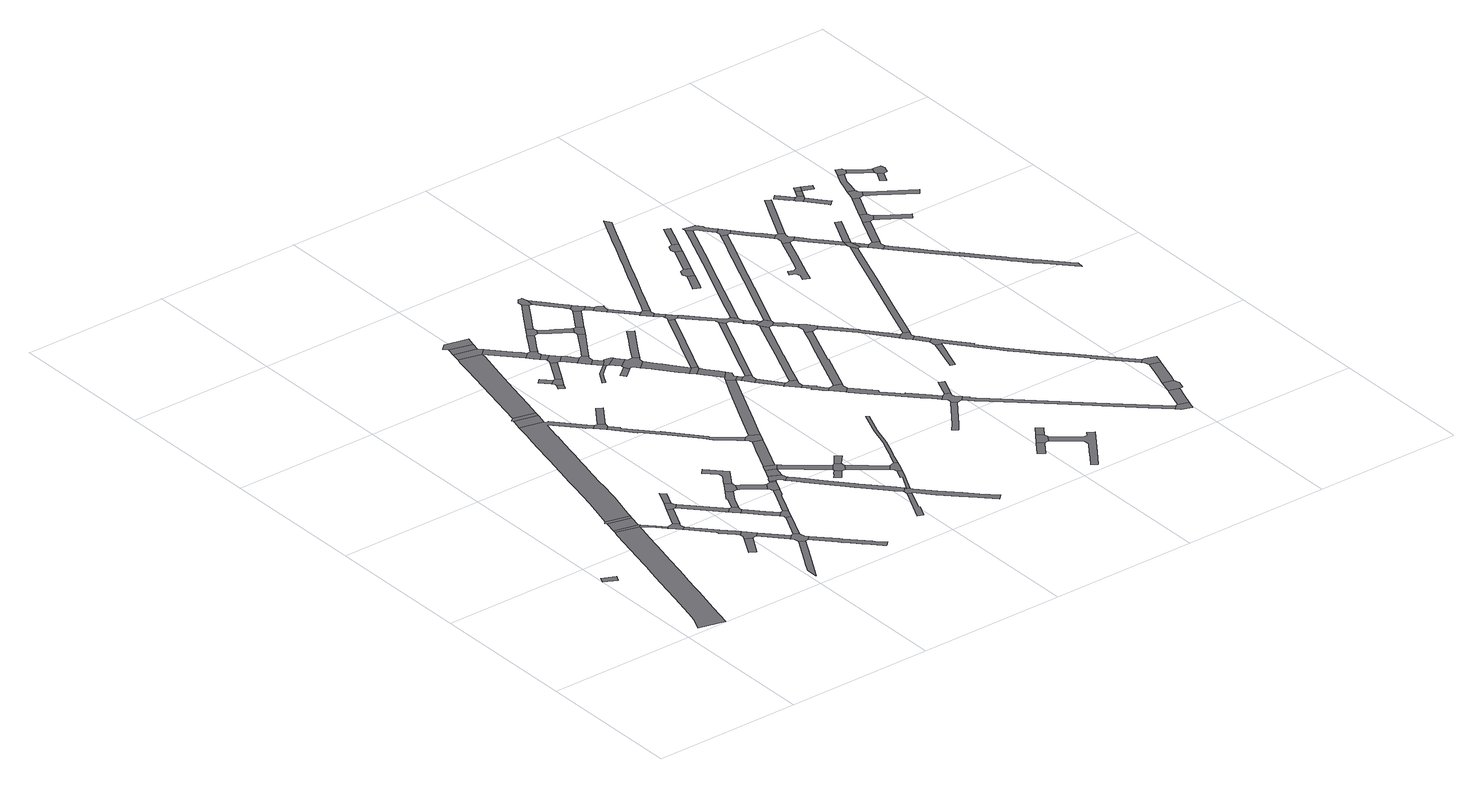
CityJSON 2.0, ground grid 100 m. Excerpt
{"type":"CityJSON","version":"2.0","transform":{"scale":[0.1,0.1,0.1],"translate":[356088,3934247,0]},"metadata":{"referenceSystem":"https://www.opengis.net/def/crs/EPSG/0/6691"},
"CityObjects":{
"road1":{"type":"Road","attributes":{"RoadStructureAttribute.sectionType":"1"},"geometry":[{"type":"MultiSurface","lod":"1","boundaries":[[[0,1,2,3]]]}]},
"road2":{"type":"Road","attributes":{"RoadStructureAttribute.sectionType":"1"},"geometry":[{"type":"MultiSurface","lod":"1","boundaries":[[[4,5,6,7,8,9,10,11,12,13,14,15,16,17,18,19,20,21,22,23,24,25,26,27,28,29,30,31,32,33,34,28]]]}]},
"road3":{"type":"Road","geometry":[{"type":"MultiSurface","lod":"1","boundaries":[[[35,4,28,34,36]]]}]},
"road4":{"type":"Road","attributes":{"RoadStructureAttribute.sectionType":"1"},"geometry":[{"type":"MultiSurface","lod":"1","boundaries":[[[37,38,35,36]]]}]},
"road5":{"type":"Road","geometry":[{"type":"MultiSurface","lod":"1","boundaries":[[[39,40,41,38,37]]]}]},
"road6":{"type":"Road","geometry":[{"type":"MultiSurface","lod":"1","boundaries":[[[42,43,44,45,32,31,46,47]]]}]},
"road7":{"type":"Road","attributes":{"RoadStructureAttribute.sectionType":"1"},"geometry":[{"type":"MultiSurface","lod":"1","boundaries":[[[48,49,50,51]]]}]},
"road8":{"type":"Road","attributes":{"RoadStructureAttribute.sectionType":"1"},"geometry":[{"type":"MultiSurface","lod":"1","boundaries":[[[52,53,54,55,56,57,58,59,60,61,62,42,47]]]}]},
"road9":{"type":"Road","attributes":{"RoadStructureAttribute.sectionType":"1"},"geometry":[{"type":"MultiSurface","lod":"1","boundaries":[[[45,44,63,64]]]}]},
"road10":{"type":"Road","attributes":{"RoadStructureAttribute.sectionType":"1"},"geometry":[{"type":"MultiSurface","lod":"1","boundaries":[[[65,66,67,68,69,70,71,72,73]]]}]},
"road11":{"type":"Road","geometry":[{"type":"MultiSurface","lod":"1","boundaries":[[[50,74,75,58,57,76,51]]]}]},
"road12":{"type":"Road","geometry":[{"type":"MultiSurface","lod":"1","boundaries":[[[63,77,78,79,80,81,64]]]}]},
"road13":{"type":"Road","geometry":[{"type":"MultiSurface","lod":"1","boundaries":[[[80,82,83,81]]]}]},
"road14":{"type":"Road","attributes":{"RoadStructureAttribute.sectionType":"1"},"geometry":[{"type":"MultiSurface","lod":"1","boundaries":[[[74,84,85,75]]]}]},
"road15":{"type":"Road","attributes":{"RoadStructureAttribute.sectionType":"1"},"geometry":[{"type":"MultiSurface","lod":"1","boundaries":[[[86,87,78,77,88,89]]]}]},
"road16":{"type":"Road","attributes":{"RoadStructureAttribute.sectionType":"1"},"geometry":[{"type":"MultiSurface","lod":"1","boundaries":[[[90,91,92,93,94,95,96,97,98,99,40,39,100,101,102,103,104,105,106,107,108,109,110,111,112,113,114,115,116,117,118,119,120,121,122,123,124,125,126,127,128]]]}]},
"road17":{"type":"Road","geometry":[{"type":"MultiSurface","lod":"1","boundaries":[[[129,85,84,130,131,68,67,132,133,134,135,136]]]}]},
"road18":{"type":"Road","geometry":[{"type":"MultiSurface","lod":"1","boundaries":[[[137,138,139,140,141,142,143,86,89]]]}]},
"road19":{"type":"Road","attributes":{"RoadStructureAttribute.sectionType":"1"},"geometry":[{"type":"MultiSurface","lod":"1","boundaries":[[[144,145,146,147,129,136]]]}]},
"road20":{"type":"Road","attributes":{"RoadStructureAttribute.sectionType":"1"},"geometry":[{"type":"MultiSurface","lod":"1","boundaries":[[[148,149,150,151,140,139,152,153,154]]]}]},
"road21":{"type":"Road","attributes":{"RoadStructureAttribute.sectionType":"1"},"geometry":[{"type":"MultiSurface","lod":"1","boundaries":[[[155,156,157,158,159,160,161,162,163,164,165,166,167,133,132]]]}]},
"road22":{"type":"Road","attributes":{"RoadStructureAttribute.sectionType":"1"},"geometry":[{"type":"MultiSurface","lod":"1","boundaries":[[[142,168,169,170,171,172,173,143]]]}]},
"road23":{"type":"Road","geometry":[{"type":"MultiSurface","lod":"1","boundaries":[[[174,146,145,175,176,148,154]]]}]},
"road24":{"type":"Road","geometry":[{"type":"MultiSurface","lod":"1","boundaries":[[[177,178,127,126,179,180]]]}]},
"road25":{"type":"Road","geometry":[{"type":"MultiSurface","lod":"1","boundaries":[[[181,177,180,182,183]]]}]},
"road26":{"type":"Road","geometry":[{"type":"MultiSurface","lod":"1","boundaries":[[[184,185,186,171,170,187,188]]]}]},
"road27":{"type":"Road","attributes":{"RoadStructureAttribute.sectionType":"1"},"geometry":[{"type":"MultiSurface","lod":"1","boundaries":[[[175,189,190,191,192,193,194,195,196,197,198,199,200,176]]]}]},
"road28":{"type":"Road","attributes":{"RoadStructureAttribute.sectionType":"1"},"geometry":[{"type":"MultiSurface","lod":"1","boundaries":[[[187,201,202,203,204,205,206,207,208,188]]]}]},
"road29":{"type":"Road","attributes":{"RoadStructureAttribute.sectionType":"1"},"geometry":[{"type":"MultiSurface","lod":"1","boundaries":[[[209,210,211,212,213,185,184]]]}]},
"road30":{"type":"Road","geometry":[{"type":"MultiSurface","lod":"1","boundaries":[[[214,215,120,119,216,217]]]}]},
"road31":{"type":"Road","geometry":[{"type":"MultiSurface","lod":"1","boundaries":[[[218,219,196,195,220,221,222,223,205,204]]]}]},
"road32":{"type":"Road","attributes":{"RoadStructureAttribute.sectionType":"1"},"geometry":[{"type":"MultiSurface","lod":"1","boundaries":[[[224,225,223,222]]]}]},
"road33":{"type":"Road","attributes":{"RoadStructureAttribute.sectionType":"1"},"geometry":[{"type":"MultiSurface","lod":"1","boundaries":[[[214,226,227,228,229,215]]]}]},
"road34":{"type":"Road","geometry":[{"type":"MultiSurface","lod":"1","boundaries":[[[224,230,231,232,233,234,235,236,237,238,239,240,225]]]}]},
"road35":{"type":"Road","attributes":{"RoadStructureAttribute.sectionType":"1"},"geometry":[{"type":"MultiSurface","lod":"1","boundaries":[[[182,241,242,243,244,245,246,247,248,249,250,251,252,246,253,254,255,256,257,183]]]}]},
"road36":{"type":"Road","attributes":{"RoadStructureAttribute.sectionType":"1"},"geometry":[{"type":"MultiSurface","lod":"1","boundaries":[[[237,236,258,259]]]}]},
"road37":{"type":"Road","geometry":[{"type":"MultiSurface","lod":"1","boundaries":[[[258,260,261,262,263,264,265,266,267,259]]]}]},
"road38":{"type":"Road","attributes":{"RoadStructureAttribute.sectionType":"1"},"geometry":[{"type":"MultiSurface","lod":"1","boundaries":[[[216,268,269,270,271,272,273,274,275,276,277,278,279,280,281,282,283,284,285,286,287,288,289,290,291,292,293,294,295,296,217]]]}]},
"road39":{"type":"Road","attributes":{"RoadStructureAttribute.sectionType":"1"},"geometry":[{"type":"MultiSurface","lod":"1","boundaries":[[[297,298,299,300,301]]]}]},
"road40":{"type":"Road","geometry":[{"type":"MultiSurface","lod":"1","boundaries":[[[302,303,304,305]]]}]},
"road41":{"type":"Road","geometry":[{"type":"MultiSurface","lod":"1","boundaries":[[[252,306,307,253,246]]]}]},
"road42":{"type":"Road","attributes":{"RoadStructureAttribute.sectionType":"1"},"geometry":[{"type":"MultiSurface","lod":"1","boundaries":[[[307,306,308,309]]]}]},
"road43":{"type":"Road","geometry":[{"type":"MultiSurface","lod":"1","boundaries":[[[304,310,311,297,301,312,305]]]}]},
"road44":{"type":"Road","attributes":{"RoadStructureAttribute.sectionType":"1"},"geometry":[{"type":"MultiSurface","lod":"1","boundaries":[[[313,314,315,316,317,318,319,320,321,322,234,233,323,324,325,326,327,328,329,330,331,332,333]]]}]},
"road45":{"type":"Road","geometry":[{"type":"MultiSurface","lod":"1","boundaries":[[[309,308,334,335,336,337]]]}]},
"road46":{"type":"Road","attributes":{"RoadStructureAttribute.sectionType":"1"},"geometry":[{"type":"MultiSurface","lod":"1","boundaries":[[[265,338,339,340,341,342,343,344,345,346,347,348,349,266]]]}]},
"road47":{"type":"Road","attributes":{"RoadStructureAttribute.sectionType":"1"},"geometry":[{"type":"MultiSurface","lod":"1","boundaries":[[[350,351,352,353,354,355,356,357,358,359,260,258]]]}]},
"road48":{"type":"Road","attributes":{"RoadStructureAttribute.sectionType":"1"},"geometry":[{"type":"MultiSurface","lod":"1","boundaries":[[[360,361,362,363,364,365,366,367,368]]]}]},
"road49":{"type":"Road","attributes":{"RoadStructureAttribute.sectionType":"1"},"geometry":[{"type":"MultiSurface","lod":"1","boundaries":[[[369,370,371,372,373,374,375,376,377]]]}]},
"road50":{"type":"Road","attributes":{"RoadStructureAttribute.sectionType":"1"},"geometry":[{"type":"MultiSurface","lod":"1","boundaries":[[[378,311,310,379,380,381]]]}]},
"road51":{"type":"Road","geometry":[{"type":"MultiSurface","lod":"1","boundaries":[[[382,383,344,343,384,385,281,280]]]}]},
"road52":{"type":"Road","geometry":[{"type":"MultiSurface","lod":"1","boundaries":[[[386,356,355,369,377,387,388,389]]]}]},
"road53":{"type":"Road","geometry":[{"type":"MultiSurface","lod":"1","boundaries":[[[249,248,390,391,392,393,394,395]]]}]},
"road54":{"type":"Road","attributes":{"RoadStructureAttribute.sectionType":"1"},"geometry":[{"type":"MultiSurface","lod":"1","boundaries":[[[392,391,396,397]]]}]},
"road55":{"type":"Road","attributes":{"RoadStructureAttribute.sectionType":"1"},"geometry":[{"type":"MultiSurface","lod":"1","boundaries":[[[398,399,386,389]]]}]},
"road56":{"type":"Road","geometry":[{"type":"MultiSurface","lod":"1","boundaries":[[[380,400,401,397,396,402,381]]]}]},
"road57":{"type":"Road","attributes":{"RoadStructureAttribute.sectionType":"1"},"geometry":[{"type":"MultiSurface","lod":"1","boundaries":[[[403,404,405,406,407,408,409]]]}]},
"road58":{"type":"Road","attributes":{"RoadStructureAttribute.sectionType":"1"},"geometry":[{"type":"MultiSurface","lod":"1","boundaries":[[[410,411,412,413,388,387,414,415,416,417,418]]]}]},
"road59":{"type":"Road","geometry":[{"type":"MultiSurface","lod":"1","boundaries":[[[419,420,421,422,423,424,425]]]}]},
"road60":{"type":"Road","attributes":{"RoadStructureAttribute.sectionType":"1"},"geometry":[{"type":"MultiSurface","lod":"1","boundaries":[[[400,426,427,428,429,430,401]]]}]},
"road61":{"type":"Road","attributes":{"RoadStructureAttribute.sectionType":"1"},"geometry":[{"type":"MultiSurface","lod":"1","boundaries":[[[332,366,365,431,432,433,434,435,436,437,438,439,440,441,442,422,421,333]]]}]},
"road62":{"type":"Road","attributes":{"RoadStructureAttribute.sectionType":"1"},"geometry":[{"type":"MultiSurface","lod":"1","boundaries":[[[443,395,394,444,445,446,447]]]}]},
"road63":{"type":"Road","geometry":[{"type":"MultiSurface","lod":"1","boundaries":[[[448,449,450,451,428,427,452,453]]]}]},
"road64":{"type":"Road","attributes":{"RoadStructureAttribute.sectionType":"1"},"geometry":[{"type":"MultiSurface","lod":"1","boundaries":[[[409,454,448,453]]]}]},
"road65":{"type":"Road","geometry":[{"type":"MultiSurface","lod":"1","boundaries":[[[455,456,457,458,459]]]}]},
"road66":{"type":"Road","geometry":[{"type":"MultiSurface","lod":"1","boundaries":[[[424,460,461,462,463,410,418,464,425]]]}]},
"road67":{"type":"Road","geometry":[{"type":"MultiSurface","lod":"1","boundaries":[[[408,465,466,467,468,469,470,471,472,454,409]]]}]},
"road68":{"type":"Road","geometry":[{"type":"MultiSurface","lod":"1","boundaries":[[[446,473,474,475,476,477,447]]]}]},
"road69":{"type":"Road","attributes":{"RoadStructureAttribute.sectionType":"1"},"geometry":[{"type":"MultiSurface","lod":"1","boundaries":[[[478,479,480,467,466]]]}]},
"road70":{"type":"Road","attributes":{"RoadStructureAttribute.sectionType":"1"},"geometry":[{"type":"MultiSurface","lod":"1","boundaries":[[[481,482,483,484,385,384,485,486,487,488,489,490,491,492,489]]]}]},
"road71":{"type":"Road","geometry":[{"type":"MultiSurface","lod":"1","boundaries":[[[459,458,493,494,495,496,497,498,499,500,479,478]]]}]},
"road72":{"type":"Road","attributes":{"RoadStructureAttribute.sectionType":"1"},"geometry":[{"type":"MultiSurface","lod":"1","boundaries":[[[501,502,503,451,450,504,505,506,507,508,509,510,511]]]}]},
"road73":{"type":"Road","attributes":{"RoadStructureAttribute.sectionType":"1"},"geometry":[{"type":"MultiSurface","lod":"1","boundaries":[[[512,513,514,515,516,517,518,474,473,519,520,521]]]}]},
"road74":{"type":"Road","attributes":{"RoadStructureAttribute.sectionType":"1"},"geometry":[{"type":"MultiSurface","lod":"1","boundaries":[[[522,523,524,525,526,527,528,529,530,531,532,496,495]]]}]},
"road75":{"type":"Road","attributes":{"RoadStructureAttribute.sectionType":"1"},"geometry":[{"type":"MultiSurface","lod":"1","boundaries":[[[475,533,534,535,536,537,538,539,476]]]}]},
"road76":{"type":"Road","attributes":{"RoadStructureAttribute.sectionType":"1"},"geometry":[{"type":"MultiSurface","lod":"1","boundaries":[[[540,541,542,543,544,545,546,547,548,549,550,551,552,553,463,462]]]}]},
"road77":{"type":"Road","geometry":[{"type":"MultiSurface","lod":"1","boundaries":[[[512,521,554,555,556,557,558,511,510,559,560,561]]]}]},
"road78":{"type":"Road","geometry":[{"type":"MultiSurface","lod":"1","boundaries":[[[526,562,563,564,565,527]]]}]},
"road79":{"type":"Road","attributes":{"RoadStructureAttribute.sectionType":"1"},"geometry":[{"type":"MultiSurface","lod":"1","boundaries":[[[566,567,568,569,570,571,572,573,564,563]]]}]},
"road80":{"type":"Road","attributes":{"RoadStructureAttribute.sectionType":"1"},"geometry":[{"type":"MultiSurface","lod":"1","boundaries":[[[498,574,575,576,577,578,579,580,581,499]]]}]},
"road81":{"type":"Road","geometry":[{"type":"MultiSurface","lod":"1","boundaries":[[[492,582,583,584,585,570,569,586,481,489]]]}]},
"road82":{"type":"Road","geometry":[{"type":"MultiSurface","lod":"1","boundaries":[[[587,588,589,590,591,592,537,536,593,594,595]]]}]},
"road83":{"type":"Road","attributes":{"RoadStructureAttribute.sectionType":"1"},"geometry":[{"type":"MultiSurface","lod":"1","boundaries":[[[560,596,597,598,599,600,601,561]]]}]},
"road84":{"type":"Road","geometry":[{"type":"MultiSurface","lod":"1","boundaries":[[[602,603,604,605,491,490,606,607]]]}]},
"road85":{"type":"Road","attributes":{"RoadStructureAttribute.sectionType":"1"},"geometry":[{"type":"MultiSurface","lod":"1","boundaries":[[[606,608,609,610,607]]]}]},
"road86":{"type":"Road","attributes":{"RoadStructureAttribute.sectionType":"1"},"geometry":[{"type":"MultiSurface","lod":"1","boundaries":[[[611,612,613,614,615,595,594,616,617,618,619,620,621]]]}]},
"road87":{"type":"Road","geometry":[{"type":"MultiSurface","lod":"1","boundaries":[[[622,623,624,625,626,610,609,627,628,629,630,631]]]}]},
"road88":{"type":"Road","geometry":[{"type":"MultiSurface","lod":"1","boundaries":[[[632,599,598,633,634,635,611,621]]]}]},
"road89":{"type":"Road","attributes":{"RoadStructureAttribute.sectionType":"1"},"geometry":[{"type":"MultiSurface","lod":"1","boundaries":[[[565,636,637,638,639,640,641,527]]]}]},
"road90":{"type":"Road","attributes":{"RoadStructureAttribute.sectionType":"1"},"geometry":[{"type":"MultiSurface","lod":"1","boundaries":[[[642,634,633,643,644]]]}]},
"road91":{"type":"Road","attributes":{"RoadStructureAttribute.sectionType":"1"},"geometry":[{"type":"MultiSurface","lod":"1","boundaries":[[[630,645,646,647,648,649,650,651,652,653,654,655,631]]]}]},
"road92":{"type":"Road","geometry":[{"type":"MultiSurface","lod":"1","boundaries":[[[656,657,658,659,660,642,644,661,662,663]]]}]},
"road93":{"type":"Road","geometry":[{"type":"MultiSurface","lod":"1","boundaries":[[[664,665,666,667,668,669,651,650]]]}]},
"road94":{"type":"Road","attributes":{"RoadStructureAttribute.sectionType":"1"},"geometry":[{"type":"MultiSurface","lod":"1","boundaries":[[[670,671,672,673,656,663]]]}]},
"road95":{"type":"Road","attributes":{"RoadStructureAttribute.sectionType":"1"},"geometry":[{"type":"MultiSurface","lod":"1","boundaries":[[[604,674,675,676,677,678,679,680,681,605]]]}]},
"road96":{"type":"Road","geometry":[{"type":"MultiSurface","lod":"1","boundaries":[[[682,683,672,671,684,685,686,687,688]]]}]},
"road97":{"type":"Road","attributes":{"RoadStructureAttribute.sectionType":"1"},"geometry":[{"type":"MultiSurface","lod":"1","boundaries":[[[685,689,690,691,692,686]]]}]},
"road98":{"type":"Road","attributes":{"RoadStructureAttribute.sectionType":"1"},"geometry":[{"type":"MultiSurface","lod":"1","boundaries":[[[693,694,695,696,697,698]]]}]},
"road99":{"type":"Road","geometry":[{"type":"MultiSurface","lod":"1","boundaries":[[[699,700,691,690,701,639,638]]]}]},
"road100":{"type":"Road","attributes":{"RoadStructureAttribute.sectionType":"1"},"geometry":[{"type":"MultiSurface","lod":"1","boundaries":[[[702,703,704,705,706,624,623,707,708,709,710,711,712,713]]]}]},
"road101":{"type":"Road","attributes":{"RoadStructureAttribute.sectionType":"1"},"geometry":[{"type":"MultiSurface","lod":"1","boundaries":[[[714,715,716,717,718,719]]]}]},
"road102":{"type":"Road","attributes":{"RoadStructureAttribute.sectionType":"1"},"geometry":[{"type":"MultiSurface","lod":"1","boundaries":[[[720,721,722,723,724,725,726,727,728,729,730,731,732,733,734,665,664]]]}]},
"road103":{"type":"Road","geometry":[{"type":"MultiSurface","lod":"1","boundaries":[[[697,735,736,737,738,698]]]}]},
"road104":{"type":"Road","geometry":[{"type":"MultiSurface","lod":"1","boundaries":[[[699,739,740,741,742,678,677,743,744,745,746,747,748,749,750,751,700]]]}]},
"road105":{"type":"Road","attributes":{"RoadStructureAttribute.sectionType":"1"},"geometry":[{"type":"MultiSurface","lod":"1","boundaries":[[[752,753,754,755,668,667,756,757,758,759,760,761,762]]]}]},
"road106":{"type":"Road","attributes":{"RoadStructureAttribute.sectionType":"1"},"geometry":[{"type":"MultiSurface","lod":"1","boundaries":[[[737,763,764,738]]]}]},
"road107":{"type":"Road","attributes":{"RoadStructureAttribute.sectionType":"1"},"geometry":[{"type":"MultiSurface","lod":"1","boundaries":[[[765,766,767,768,769,770,736,735,771,772,773,774,775,776]]]}]},
"road108":{"type":"Road","geometry":[{"type":"MultiSurface","lod":"1","boundaries":[[[777,778,779,780,781,782,727,726,783,784,785,714,719]]]}]},
"road109":{"type":"Road","geometry":[{"type":"MultiSurface","lod":"1","boundaries":[[[786,787,788,789,790,745,744,791,792,793]]]}]},
"road110":{"type":"Road","attributes":{"RoadStructureAttribute.sectionType":"1"},"geometry":[{"type":"MultiSurface","lod":"1","boundaries":[[[781,794,795,782]]]}]},
"road111":{"type":"Road","geometry":[{"type":"MultiSurface","lod":"1","boundaries":[[[713,712,796,797,798,799,786,793]]]}]},
"road112":{"type":"Road","attributes":{"RoadStructureAttribute.sectionType":"1"},"geometry":[{"type":"MultiSurface","lod":"1","boundaries":[[[800,801,802,803,804,805,806,807,808,797,796]]]}]},
"road113":{"type":"Road","attributes":{"RoadStructureAttribute.sectionType":"1"},"geometry":[{"type":"MultiSurface","lod":"1","boundaries":[[[809,810,811,812,813,814,815,816,817,818,819,820,821,822,823,824,825,826,827,828,829,830,831,832,833,834,682,688]]]}]},
"road114":{"type":"Road","geometry":[{"type":"MultiSurface","lod":"1","boundaries":[[[835,836,805,804,837,762,761,838,839]]]}]},
"road115":{"type":"Road","attributes":{"RoadStructureAttribute.sectionType":"1"},"geometry":[{"type":"MultiSurface","lod":"1","boundaries":[[[840,841,842,843,844,845]]]}]},
"road116":{"type":"Road","attributes":{"RoadStructureAttribute.sectionType":"1"},"geometry":[{"type":"MultiSurface","lod":"1","boundaries":[[[846,845,844,847,848,849,850]]]}]},
"road117":{"type":"Road","attributes":{"RoadStructureAttribute.sectionType":"1"},"geometry":[{"type":"MultiSurface","lod":"1","boundaries":[[[838,851,852,853,854,855,856,857,858,859,839]]]}]},
"road118":{"type":"Road","attributes":{"RoadStructureAttribute.sectionType":"1"},"geometry":[{"type":"MultiSurface","lod":"1","boundaries":[[[860,861,862,863,864,865,866,867,868,778,777,869,870,871,872,873,874,875,876]]]}]},
"road119":{"type":"Road","attributes":{"RoadStructureAttribute.sectionType":"1"},"geometry":[{"type":"MultiSurface","lod":"1","boundaries":[[[877,878,879,880,881,882,883,747,746,884,885,886,887,888,889,890,891,892]]]}]},
"road120":{"type":"Road","attributes":{"RoadStructureAttribute.sectionType":"1"},"geometry":[{"type":"MultiSurface","lod":"1","boundaries":[[[893,894,895,896,897]]]}]},
"road121":{"type":"Road","attributes":{"RoadStructureAttribute.sectionType":"1"},"geometry":[{"type":"MultiSurface","lod":"1","boundaries":[[[898,899,849,848]]]}]},
"road122":{"type":"Road","geometry":[{"type":"MultiSurface","lod":"1","boundaries":[[[854,853,900,901,902,903,904,905]]]}]},
"road123":{"type":"Road","attributes":{"RoadStructureAttribute.sectionType":"1"},"geometry":[{"type":"MultiSurface","lod":"1","boundaries":[[[906,907,908,909,910,911,912,913,914,915,916,917,799,798,918,919,920,921,922,923,924,925,926,927,928,929]]]}]},
"road124":{"type":"Road","geometry":[{"type":"MultiSurface","lod":"1","boundaries":[[[930,931,932,902,901]]]}]},
"road125":{"type":"Road","attributes":{"RoadStructureAttribute.sectionType":"1"},"geometry":[{"type":"MultiSurface","lod":"1","boundaries":[[[933,934,899,898,935,936]]]}]},
"road126":{"type":"Road","attributes":{"RoadStructureAttribute.sectionType":"1"},"geometry":[{"type":"MultiSurface","lod":"1","boundaries":[[[935,937,938,939,940,936]]]}]},
"road127":{"type":"Road","geometry":[{"type":"MultiSurface","lod":"1","boundaries":[[[941,942,943,860,876,944]]]}]},
"road128":{"type":"Road","attributes":{"RoadStructureAttribute.sectionType":"1"},"geometry":[{"type":"MultiSurface","lod":"1","boundaries":[[[931,930,897,896,945,946,947,948,949,950,951,952,953,954,955,956,957,958,959,960,961,962,963,964,965,966,967,968,969,970]]]}]},
"road129":{"type":"Road","geometry":[{"type":"MultiSurface","lod":"1","boundaries":[[[891,971,972,973,974,975,976,977,978,979,980,981,892]]]}]},
"road130":{"type":"Road","attributes":{"RoadStructureAttribute.sectionType":"1"},"geometry":[{"type":"MultiSurface","lod":"1","boundaries":[[[982,983,984,985,986,987,988,989,990,991,992,993,994,995]]]}]},
"road131":{"type":"Road","attributes":{"RoadStructureAttribute.sectionType":"1"},"geometry":[{"type":"MultiSurface","lod":"1","boundaries":[[[996,997,998,943,942,999,1000,1001,1002]]]}]},
"road132":{"type":"Road","attributes":{"RoadStructureAttribute.sectionType":"1"},"geometry":[{"type":"MultiSurface","lod":"1","boundaries":[[[1003,1004,1005,1006,1007,1008,1009,905,904,1010,1011,1012,1013,1014,1015,1016]]]}]},
"road133":{"type":"Road","geometry":[{"type":"MultiSurface","lod":"1","boundaries":[[[974,973,1017,1018,1019,906,929,1020,1021]]]}]},
"road134":{"type":"Road","geometry":[{"type":"MultiSurface","lod":"1","boundaries":[[[1022,996,1002,1023,1024,1025,1026]]]}]},
"road135":{"type":"Road","attributes":{"RoadStructureAttribute.sectionType":"1"},"geometry":[{"type":"MultiSurface","lod":"1","boundaries":[[[1020,1027,1028,1029,1030,1031,1032,1033,1034,1021]]]}]},
"road136":{"type":"Road","attributes":{"RoadStructureAttribute.sectionType":"1"},"geometry":[{"type":"MultiSurface","lod":"1","boundaries":[[[1035,1036,1037,1038,1039,1040,1041,1022,1026]]]}]},
"road137":{"type":"Road","geometry":[{"type":"MultiSurface","lod":"1","boundaries":[[[1030,1029,1042,1043,1044,995,994,1045,1046,1047,1048,1049,1050,1051]]]}]},
"road138":{"type":"Road","geometry":[{"type":"MultiSurface","lod":"1","boundaries":[[[1052,1038,1037,1053,1054,960,959]]]}]},
"road139":{"type":"Road","attributes":{"RoadStructureAttribute.sectionType":"1"},"geometry":[{"type":"MultiSurface","lod":"1","boundaries":[[[1045,1055,1056,1057,1058,1059,1060,1061,1062,1046]]]}]},
"road140":{"type":"Road","geometry":[{"type":"MultiSurface","lod":"1","boundaries":[[[1058,1057,1003,1016,1063,1064]]]}]},
"road141":{"type":"Road","attributes":{"RoadStructureAttribute.sectionType":"1"},"geometry":[{"type":"MultiSurface","lod":"1","boundaries":[[[1050,1065,1066,1067,1068,1069,1070,1051]]]}]},
"road142":{"type":"Road","attributes":{"RoadStructureAttribute.sectionType":"1"},"geometry":[{"type":"MultiSurface","lod":"1","boundaries":[[[1071,1064,1063,1072]]]}]},
"road143":{"type":"Road","geometry":[{"type":"MultiSurface","lod":"1","boundaries":[[[1073,1074,1075,1076,1077,1078,1079,1071,1072]]]}]},
"road144":{"type":"Road","attributes":{"RoadStructureAttribute.sectionType":"1"},"geometry":[{"type":"MultiSurface","lod":"1","boundaries":[[[1080,1081,1058,1064]]]}]},
"road145":{"type":"Road","attributes":{"RoadStructureAttribute.sectionType":"1"},"geometry":[{"type":"MultiSurface","lod":"1","boundaries":[[[1078,1082,1083,1079]]]}]},
"road146":{"type":"Road","attributes":{"RoadStructureAttribute.sectionType":"1"},"geometry":[{"type":"MultiSurface","lod":"1","boundaries":[[[1084,1085,1086,1087,1088,1089,1090,1091]]]}]},
"road147":{"type":"Road","geometry":[{"type":"MultiSurface","lod":"1","boundaries":[[[1092,1093,1084,1091,1094,1095,1096,1097]]]}]},
"road148":{"type":"Road","attributes":{"RoadStructureAttribute.sectionType":"1"},"geometry":[{"type":"MultiSurface","lod":"1","boundaries":[[[1096,1098,1099,1100,1101,1102,1103,1097]]]}]},
"road149":{"type":"Road","geometry":[{"type":"MultiSurface","lod":"1","boundaries":[[[1104,1083,1082,1105,1106,1107,1108,1109]]]}]},
"road150":{"type":"Road","attributes":{"RoadStructureAttribute.sectionType":"1"},"geometry":[{"type":"MultiSurface","lod":"1","boundaries":[[[1093,1092,1110,1111]]]}]},
"road151":{"type":"Road","attributes":{"RoadStructureAttribute.sectionType":"1"},"geometry":[{"type":"MultiSurface","lod":"1","boundaries":[[[1112,1113,1114,1115,1116,1117,1118,1119,1120,1121,1122,1123,1124,1125,1126,1127,1128,1076,1075,1129,1130,1131,1132,1133,1134,1135,1136,1137,1138,1139,1140,1141,1142,1143,1144]]]}]},
"road152":{"type":"Road","geometry":[{"type":"MultiSurface","lod":"1","boundaries":[[[1110,1145,1146,1111]]]}]},
"road153":{"type":"Road","geometry":[{"type":"MultiSurface","lod":"1","boundaries":[[[1110,1147,1148,1145]]]}]},
"road154":{"type":"Road","attributes":{"RoadStructureAttribute.sectionType":"1"},"geometry":[{"type":"MultiSurface","lod":"1","boundaries":[[[1108,1149,1150,1109]]]}]},
"road155":{"type":"Road","attributes":{"RoadStructureAttribute.sectionType":"1"},"geometry":[{"type":"MultiSurface","lod":"1","boundaries":[[[1105,1151,1152,1153,1154,1155,1106]]]}]},
"road156":{"type":"Road","geometry":[{"type":"MultiSurface","lod":"1","boundaries":[[[1156,1157,1158,1159,1160,1161,1150,1149]]]}]},
"road157":{"type":"Road","attributes":{"RoadStructureAttribute.sectionType":"1"},"geometry":[{"type":"MultiSurface","lod":"1","boundaries":[[[1162,1163,1164,1165,1160,1159,1166,1167,1168,1169]]]}]},
"road158":{"type":"Road","attributes":{"RoadStructureAttribute.sectionType":"1"},"geometry":[{"type":"MultiSurface","lod":"1","boundaries":[[[1156,1170,1171,1172,1173,1157]]]}]},
"road159":{"type":"Road","geometry":[{"type":"MultiSurface","lod":"1","boundaries":[[[1174,1175,1176,1177,1178,1179,1162,1169]]]}]},
"road160":{"type":"Road","attributes":{"RoadStructureAttribute.sectionType":"1"},"geometry":[{"type":"MultiSurface","lod":"1","boundaries":[[[1180,1181,1182,1183,1175,1174]]]}]},
"road161":{"type":"Road","attributes":{"RoadStructureAttribute.sectionType":"1"},"geometry":[{"type":"MultiSurface","lod":"1","boundaries":[[[1184,1185,1186,1187]]]}]},
"road162":{"type":"Road","geometry":[{"type":"MultiSurface","lod":"1","boundaries":[[[1182,1181,1184,1187,1188,1189,1190,1191]]]}]}
},
"vertices":[
[4,814,0],[89,772,0],[109,812,0],[23,855,0],
[418,1214,0],[410,1183,0],[365,1001,0],[362,988,0],[351,940,0],[316,793,0],[298,720,0],[269,598,0],[245,500,0],[222,404,0],[176,210,0],[159,141,0],[114,45,0],[291,3,0],[331,172,0],[378,367,0],[394,434,0],[424,561,0],[426,566,0],[471,755,0],[515,938,0],[518,950,0],[541,1041,0],[566,1144,0],[574,1176,0],[586,1163,0],[645,1107,0],[691,1059,0],[704,1072,0],[654,1127,0],[587,1190,0],
[423,1235,0],[579,1197,0],
[602,1287,0],[445,1325,0],
[607,1310,0],[451,1349,0],[437,1335,0],
[777,1009,0],[772,1039,0],[783,1061,0],[747,1079,0],[727,1022,0],[754,992,0],
[893,544,0],[936,519,0],[1014,658,0],[970,683,0],
[779,964,0],[890,844,0],[896,838,0],[892,826,0],[964,749,0],[979,733,0],[1009,760,0],[986,784,0],[920,855,0],[847,934,0],[836,946,0],
[856,1214,0],[820,1231,0],
[1180,334,0],[1215,397,0],[1239,437,0],[1205,459,0],[1145,354,0],[1099,273,0],[1077,234,0],[1037,162,0],[1039,83,0],
[1046,662,0],[1074,690,0],[983,705,0],
[876,1217,0],[905,1244,0],[891,1258,0],[889,1278,0],[853,1296,0],
[934,1373,0],[904,1404,0],
[1184,513,0],[1213,541,0],
[1120,1011,0],[1094,1040,0],[1080,996,0],[1091,984,0],
[706,2412,0],[691,2347,0],[646,2153,0],[636,2110,0],[603,1971,0],[600,1958,0],[572,1842,0],[554,1763,0],[510,1570,0],[458,1377,0],[613,1335,0],[615,1341,0],[667,1533,0],[704,1698,0],[706,1708,0],[734,1833,0],[756,1921,0],[767,1969,0],[778,2015,0],[791,2068,0],[802,2116,0],[820,2196,0],[844,2296,0],[847,2311,0],[876,2439,0],[879,2436,0],[1020,2279,0],[1033,2264,0],[1038,2268,0],[1068,2236,0],[1093,2259,0],[1080,2273,0],[1063,2292,0],[909,2465,0],[904,2459,0],[902,2461,0],[887,2479,0],[730,2515,0],[721,2475,0],
[1233,544,0],[1201,495,0],[1201,492,0],[1259,440,0],[1288,467,0],[1269,488,0],[1265,516,0],[1263,529,0],
[1108,965,0],[1118,955,0],[1141,930,0],[1170,958,0],[1167,977,0],[1174,992,0],[1140,1014,0],
[1344,700,0],[1349,711,0],[1318,724,0],[1315,717,0],
[1329,787,0],[1267,853,0],[1196,930,0],[1191,935,0],[1150,920,0],[1238,826,0],[1300,759,0],
[1281,417,0],[1383,307,0],[1397,292,0],[1412,276,0],[1481,202,0],[1519,162,0],[1567,112,0],[1582,96,0],[1611,124,0],[1558,178,0],[1548,189,0],[1425,322,0],[1413,334,0],
[1191,1028,0],[1212,1073,0],[1262,1150,0],[1221,1177,0],[1177,1111,0],[1183,1105,0],
[1315,744,0],[1380,776,0],[1349,790,0],
[750,2594,0],[736,2542,0],[893,2505,0],[906,2558,0],
[742,2604,0],[913,2589,0],[765,2624,0],
[1310,1229,0],[1272,1254,0],[1265,1243,0],[1292,1154,0],[1315,1200,0],
[1397,812,0],[1403,825,0],[1420,861,0],[1451,927,0],[1459,944,0],[1465,941,0],[1490,996,0],[1454,1013,0],[1414,927,0],[1391,879,0],[1378,850,0],[1372,839,0],
[1305,1145,0],[1383,1089,0],[1417,1064,0],[1436,1050,0],[1465,1091,0],[1459,1095,0],[1411,1130,0],[1341,1181,0],
[1390,1348,0],[1276,1463,0],[1244,1431,0],[1318,1357,0],[1321,1327,0],
[1153,2233,0],[1117,2259,0],[1123,2177,0],[1148,2200,0],
[1446,1043,0],[1446,1042,0],[1520,1059,0],[1530,1080,0],[1531,1081,0],[1494,1099,0],
[1536,1092,0],[1500,1110,0],
[1176,2264,0],[1260,2383,0],[1224,2409,0],[1124,2269,0],
[1556,1095,0],[1557,1092,0],[1577,1068,0],[1583,1061,0],[1615,1087,0],[1608,1115,0],[1606,1123,0],[1530,1159,0],[1523,1145,0],[1519,1136,0],[1509,1128,0],
[939,2700,0],[985,2893,0],[1033,3087,0],[1047,3143,0],[1080,3281,0],[1088,3316,0],[1213,3179,0],[1262,3122,0],[1304,3159,0],[1279,3188,0],[1267,3203,0],[1129,3353,0],[933,3353,0],[925,3320,0],[917,3284,0],[914,3273,0],[901,3218,0],
[1623,1194,0],[1560,1223,0],
[1651,1229,0],[1649,1231,0],[1647,1232,0],[1646,1233,0],[1642,1236,0],[1642,1237,0],[1580,1266,0],[1568,1240,0],
[1160,2137,0],[1152,2137,0],[1174,2113,0],[1241,2035,0],[1246,2039,0],[1294,1983,0],[1363,1903,0],[1502,1740,0],[1540,1692,0],[1648,1599,0],[1652,1596,0],[1654,1595,0],[1682,1570,0],[1706,1594,0],[1689,1609,0],[1654,1639,0],[1652,1640,0],[1631,1658,0],[1543,1734,0],[1542,1736,0],[1543,1742,0],[1375,1941,0],[1357,1962,0],[1352,1957,0],[1309,2008,0],[1199,2135,0],[1195,2140,0],[1198,2145,0],[1197,2147,0],
[1226,2818,0],[1172,2880,0],[1141,2854,0],[1168,2823,0],[1196,2792,0],
[1191,2725,0],[1226,2704,0],[1246,2740,0],[1209,2761,0],
[1103,3382,0],[949,3419,0],
[1118,3440,0],[963,3478,0],
[1281,2801,0],[1245,2821,0],[1206,2781,0],
[2047,588,0],[2023,615,0],[1896,759,0],[1882,775,0],[1857,804,0],[1755,923,0],[1686,1002,0],[1647,1049,0],[1645,1051,0],[1620,1082,0],[1608,1031,0],[1644,986,0],[1646,983,0],[1655,972,0],[1697,924,0],[1819,782,0],[1853,742,0],[1880,711,0],[2013,559,0],[2049,522,0],[2080,549,0],
[1126,3475,0],[1133,3504,0],[979,3542,0],[939,3504,0],
[1648,1249,0],[1650,1253,0],[1691,1341,0],[1693,1345,0],[1717,1397,0],[1768,1508,0],[1704,1527,0],[1684,1484,0],[1665,1444,0],[1651,1416,0],[1649,1412,0],[1583,1272,0],
[1639,1181,0],[1647,1174,0],[1649,1172,0],[1753,1088,0],[1867,996,0],[1881,985,0],[1909,1018,0],[1837,1077,0],[1672,1212,0],[1659,1223,0],
[1972,236,0],[2015,320,0],[2015,321,0],[2006,327,0],[2008,332,0],[2076,477,0],[2051,489,0],[1982,348,0],[1936,253,0],
[1878,967,0],[1856,941,0],[1842,922,0],[1829,907,0],[1865,880,0],[1874,891,0],[1883,902,0],[1897,918,0],[1911,936,0],
[1283,2889,0],[1317,2866,0],[1375,2964,0],[1336,2985,0],
[1698,1557,0],[1702,1538,0],[1798,1569,0],[1735,1599,0],
[1927,1027,0],[1940,939,0],[1964,975,0],[1962,1005,0],
[1293,3086,0],[1316,3058,0],[1359,3095,0],[1354,3124,0],[1364,3139,0],[1327,3163,0],
[1344,3026,0],[1391,3060,0],
[2021,1070,0],[1985,1098,0],
[1395,2967,0],[1439,3008,0],[1348,3006,0],
[1490,2707,0],[1437,2616,0],[1454,2606,0],[1488,2664,0],[1506,2694,0],[1580,2756,0],[1567,2771,0],
[2170,807,0],[2069,890,0],[2034,919,0],[1983,960,0],[1963,920,0],[2006,884,0],[2019,874,0],[2134,783,0],[2144,775,0],
[2136,663,0],[2149,657,0],[2088,540,0],[2104,532,0],[2164,649,0],[2195,720,0],[2169,732,0],
[1400,2960,0],[1464,2886,0],[1510,2925,0],[1502,2935,0],[1464,2982,0],
[2079,483,0],[2079,484,0],[2176,373,0],[2275,273,0],[2354,194,0],[2441,101,0],[2473,132,0],[2384,222,0],[2312,296,0],[2208,401,0],[2112,512,0],[2101,525,0],
[1375,3237,0],[1381,3166,0],[1454,3279,0],[1462,3291,0],[1427,3318,0],
[1557,2862,0],[1557,2894,0],[1566,2907,0],[1532,2930,0],[1497,2847,0],[1518,2823,0],
[1602,2811,0],
[1572,2615,0],[1596,2585,0],[1664,2640,0],[1666,2641,0],[1646,2674,0],
[2213,759,0],[2214,761,0],[2232,807,0],[2208,816,0],[2162,761,0],
[1590,2755,0],[1597,2754,0],[1668,2799,0],[1666,2802,0],[1658,2811,0],[1629,2813,0],[1608,2815,0],[1604,2812,0],
[1489,3297,0],[1512,3331,0],[1505,3358,0],[1469,3382,0],[1435,3331,0],
[1649,2695,0],[1711,2744,0],[1676,2790,0],
[2025,2180,0],[1995,2125,0],[1958,2056,0],[1842,1817,0],[1823,1622,0],[1876,1733,0],[1983,1956,0],[2065,2125,0],[2078,2152,0],[2098,2125,0],[2129,2150,0],[2110,2176,0],
[1672,2646,0],[1691,2646,0],[1721,2611,0],[1777,2659,0],[1780,2689,0],[1792,2707,0],[1754,2731,0],[1724,2727,0],
[1672,3142,0],[1670,3139,0],[1577,2998,0],[1599,2956,0],[1649,3030,0],[1669,3059,0],[1671,3062,0],[1698,3102,0],[1700,3105,0],[1709,3119,0],[1672,3143,0],
[1694,3213,0],[1688,3217,0],[1673,3227,0],[1671,3228,0],[1652,3240,0],[1602,3272,0],[1575,3290,0],[1560,3250,0],[1666,3179,0],[1670,3176,0],
[1766,2557,0],[1778,2542,0],[1867,2430,0],[1880,2414,0],[1908,2381,0],[1958,2425,0],[1903,2496,0],[1888,2516,0],[1851,2564,0],[1829,2592,0],[1828,2593,0],
[1532,3399,0],[1556,3437,0],[1575,3465,0],[1653,3585,0],[1624,3617,0],[1537,3485,0],[1521,3461,0],
[2235,816,0],[2261,880,0],[2266,892,0],[2276,917,0],[2297,966,0],[2326,1034,0],[2366,1171,0],[2431,1329,0],[2415,1339,0],[2348,1177,0],[2308,1040,0],[2274,959,0],[2256,917,0],[2249,899,0],
[1672,3165,0],[1673,3156,0],[1674,3155,0],[1674,3153,0],[1673,3152,0],[1732,3154,0],[1756,3190,0],[1716,3216,0],
[1918,2370,0],[1937,2347,0],[1986,2390,0],[1995,2408,0],
[1940,2344,0],[1966,2311,0],[1969,2307,0],[2043,2213,0],[2086,2261,0],[2062,2294,0],[2012,2358,0],[1990,2386,0],
[1830,2766,0],[1863,2817,0],[1903,2877,0],[1960,2965,0],[1922,2990,0],[1865,2902,0],[1838,2861,0],[1793,2792,0],
[2096,2196,0],[2101,2208,0],[2109,2229,0],[2107,2231,0],[2041,2209,0],
[1672,3676,0],[1666,3674,0],[1659,3674,0],[1653,3675,0],[1646,3678,0],[1624,3647,0],[1675,3585,0],[1677,3585,0],[1683,3635,0],
[1774,3217,0],[1855,3341,0],[1857,3344,0],[1816,3370,0],[1808,3357,0],[1734,3243,0],
[2175,2113,0],[2180,2124,0],[2186,2136,0],[2149,2152,0],[2147,2059,0],[2179,2083,0],
[2195,1995,0],[2253,1918,0],[2284,1941,0],
[1854,3430,0],[1843,3443,0],[1819,3471,0],[1801,3493,0],[1754,3550,0],[1677,3584,0],[1725,3527,0],[1780,3460,0],[1791,3447,0],[1807,3424,0],[1822,3403,0],
[2345,1891,0],[2358,1922,0],[2317,1940,0],[2287,1936,0],[2285,1940,0],[2256,1913,0],[2261,1916,0],[2279,1890,0],[2324,1838,0],[2350,1861,0],
[1823,3381,0],[1879,3344,0],[1907,3368,0],[1878,3401,0],
[2088,2612,0],[2117,2676,0],[2229,2921,0],[2193,2938,0],[2081,2693,0],[2052,2631,0],
[1942,3326,0],[1895,3327,0],[1917,3302,0],
[2367,1789,0],[2358,1788,0],[2376,1768,0],[2405,1736,0],[2414,1727,0],[2428,1711,0],[2453,1734,0],[2431,1758,0],[2403,1790,0],[2406,1796,0],[2396,1808,0],
[1992,3261,0],[1992,3291,0],[1993,3293,0],[1999,3305,0],[1963,3323,0],[1925,3294,0],[1929,3290,0],[1971,3242,0],
[2500,1634,0],[2535,1666,0],[2529,1697,0],[2539,1719,0],[2491,1740,0],[2461,1735,0],
[2042,3160,0],[2100,3094,0],[2122,3112,0],[2079,3161,0],
[2250,2279,0],[2308,2408,0],[2311,2414,0],[2438,2697,0],[2411,2734,0],[2281,2444,0],[2274,2430,0],[2198,2261,0],
[2143,3115,0],[2124,3112,0],[2098,3088,0],[2153,3029,0],[2177,3052,0],[2173,3081,0],[2181,3096,0],
[2195,2984,0],[2199,2979,0],[2224,3002,0],[2217,3009,0],
[2976,420,0],[2941,372,0],[2982,343,0],[3012,385,0],[3055,442,0],[3014,472,0],
[2250,2925,0],[2275,2948,0],[2203,2960,0],
[2504,2380,0],[2445,2240,0],[2435,2216,0],[2395,2123,0],[2330,1971,0],[2400,2019,0],[2444,2122,0],[2476,2197,0],[2478,2202,0],[2566,2408,0],[2606,2503,0],[2576,2548,0],
[2909,1154,0],[2757,948,0],[2717,901,0],[2747,875,0],[2789,925,0],[2941,1130,0],
[2511,1622,0],[2556,1570,0],[2674,1445,0],[2804,1307,0],[2851,1257,0],[2854,1253,0],[2891,1216,0],[2920,1244,0],[2874,1290,0],[2767,1406,0],[2763,1397,0],[2716,1445,0],[2655,1512,0],[2661,1529,0],[2662,1530,0],
[3084,446,0],[3113,487,0],[3109,517,0],[3069,547,0],
[2286,2886,0],[2339,2829,0],[2407,2755,0],[2408,2752,0],[2466,2701,0],[2524,2638,0],[2538,2664,0],[2530,2695,0],[2504,2735,0],[2477,2730,0],[2434,2777,0],[2364,2853,0],[2296,2925,0],
[2708,2251,0],[2645,2103,0],[2619,2043,0],[2611,2022,0],[2655,1994,0],[2649,1997,0],[2652,2004,0],[2653,2006,0],[2690,2094,0],[2781,2308,0],[2739,2326,0],
[3157,582,0],[3117,612,0],
[3145,50,0],[3231,168,0],[3364,352,0],[3323,382,0],[3304,354,0],[3274,350,0],[3248,307,0],[3252,277,0],[3248,270,0],[3198,200,0],[3161,147,0],[3110,75,0],
[2977,1134,0],[3005,1163,0],[2975,1192,0],[2969,1219,0],[2977,1237,0],[2942,1253,0],[2916,1191,0],[2917,1173,0],[2917,1164,0],
[2619,2585,0],[2584,2623,0],[2581,2618,0],[2549,2653,0],[2546,2657,0],[2519,2634,0],[2532,2620,0],[2571,2578,0],
[3033,1364,0],[2996,1380,0],
[2636,2508,0],[2669,2531,0],[2666,2551,0],[2639,2589,0],
[2680,2461,0],[2686,2453,0],[2689,2460,0],[2701,2447,0],[2745,2397,0],[2769,2421,0],[2724,2467,0],[2726,2470,0],[2718,2478,0],
[2213,3164,0],[2236,3209,0],[2282,3305,0],[2331,3407,0],[2391,3528,0],[2405,3559,0],[2466,3684,0],[2499,3751,0],[2503,3758,0],[2578,3913,0],[2579,3915,0],[2598,3953,0],[2636,4030,0],[2609,4072,0],[2560,3971,0],[2532,3914,0],[2500,3848,0],[2462,3770,0],[2446,3736,0],[2419,3682,0],[2376,3592,0],[2353,3547,0],[2322,3483,0],[2245,3323,0],[2196,3223,0],[2167,3163,0],
[2833,2353,0],[2804,2387,0],[2752,2355,0],[2818,2314,0],[2846,2338,0],
[2542,3147,0],[2535,3132,0],[2579,3112,0],[2592,3141,0],[2639,3246,0],[2596,3265,0],
[2587,3297,0],[2653,3278,0],[2672,3321,0],[2630,3339,0],[2604,3333,0],
[2986,2126,0],[3065,2021,0],[3135,1928,0],[3169,1954,0],[3122,2010,0],[3099,2038,0],[3015,2144,0],[3008,2151,0],[2924,2249,0],
[3925,293,0],[3693,509,0],[3521,669,0],[3269,905,0],[3117,1047,0],[3057,1102,0],[3044,1115,0],[3031,1127,0],[3036,1134,0],[3033,1079,0],[3098,1020,0],[3222,906,0],[3394,748,0],[3545,604,0],[3586,564,0],[3787,374,0],[3900,266,0],
[2883,3601,0],[2764,3329,0],[2712,3211,0],[2677,3132,0],[2643,3055,0],[2585,2920,0],[2578,2906,0],[2615,2890,0],[2660,2991,0],[2680,3038,0],[2719,3127,0],[2741,3178,0],[2801,3313,0],[2919,3585,0],[2949,3653,0],[2921,3689,0],
[3174,1493,0],[3203,1482,0],[3215,1513,0],[3290,1718,0],[3251,1732,0],
[2758,3515,0],[2716,3534,0],
[3160,1894,0],[3185,1863,0],[3218,1888,0],[3213,1909,0],[3226,1941,0],[3189,1956,0],
[3044,3506,0],[3000,3406,0],[2956,3309,0],[2908,3200,0],[2882,3141,0],[2864,3100,0],[2855,3079,0],[2830,3021,0],[2792,2935,0],[2751,2843,0],[2707,2743,0],[2653,2621,0],[2689,2605,0],[2743,2727,0],[2788,2827,0],[2828,2919,0],[2866,3005,0],[2889,3057,0],[2900,3083,0],[2931,3153,0],[2945,3184,0],[2993,3293,0],[3036,3390,0],[3081,3490,0],
[3248,1780,0],[3282,1805,0],[3236,1865,0],
[2728,3598,0],[2706,3560,0],[2791,3589,0],[2751,3607,0],
[2839,3695,0],[2867,3759,0],[2827,3777,0],[2790,3693,0],
[3995,217,0],[4015,276,0],[3945,299,0],[3926,241,0],
[3294,1729,0],[3481,1490,0],[3492,1477,0],[3529,1428,0],[3543,1410,0],[3616,1326,0],[3668,1267,0],[3742,1186,0],[3783,1142,0],[3875,1042,0],[3873,1036,0],[3949,953,0],[4001,896,0],[4006,891,0],[4079,812,0],[4104,835,0],[4048,896,0],[3968,983,0],[3804,1162,0],[3689,1287,0],[3565,1427,0],[3562,1431,0],[3500,1510,0],[3436,1592,0],[3443,1598,0],[3323,1751,0],
[2970,3652,0],[3000,3616,0],[3052,3554,0],[3081,3579,0],[3077,3585,0],[3030,3641,0],[3027,3659,0],[3002,3698,0],[2983,3696,0],[2920,3711,0],[2921,3697,0],
[3215,3066,0],[3161,2935,0],[3134,2924,0],[3098,2937,0],[3092,2924,0],[3081,2901,0],[3118,2885,0],[3129,2858,0],[3109,2809,0],[3151,2792,0],[3181,2866,0],[3257,3049,0],[3317,3195,0],[3275,3212,0],
[4001,460,0],[3998,452,0],[3972,375,0],[4041,350,0],[4047,368,0],[4066,428,0],[4069,438,0],
[3562,2929,0],[3505,2779,0],[3460,2661,0],[3434,2595,0],[3367,2420,0],[3289,2217,0],[3203,1994,0],[3243,1987,0],[3326,2202,0],[3404,2405,0],[3460,2550,0],[3497,2647,0],[3549,2782,0],[3590,2889,0],
[3053,3551,0],[3053,3546,0],[3055,3531,0],[3102,3495,0],[3131,3520,0],
[4029,549,0],[4087,440,0],[4095,438,0],[4112,494,0],[4099,527,0],
[3167,3419,0],[3226,3349,0],[3275,3289,0],[3305,3314,0],[3255,3374,0],[3250,3379,0],[3247,3383,0],[3195,3442,0],
[4122,593,0],[4146,665,0],[4172,743,0],[4101,765,0],[4084,712,0],[4057,629,0],[4030,551,0],
[3285,3278,0],[3288,3246,0],[3288,3244,0],[3349,3201,0],[3378,3225,0],[3352,3256,0],[3352,3260,0],[3351,3276,0],[3360,3295,0],[3325,3313,0],
[4095,795,0],[4194,812,0],[4124,833,0],
[3407,3131,0],[3471,3056,0],[3557,2956,0],[3568,2999,0],[3488,3092,0],[3435,3153,0],[3411,3182,0],[3412,3184,0],
[3612,2893,0],[3598,2968,0],
[3440,3453,0],[3452,3477,0],[3538,3648,0],[3502,3666,0],[3416,3495,0],[3409,3480,0],
[3669,2887,0],[3640,2861,0],
[3682,2813,0],[3698,2795,0],[3702,2790,0],[3732,2815,0],[3727,2845,0],[3740,2872,0],[3699,2891,0],
[3706,3192,0],[3670,3210,0],
[3841,3086,0],[3800,3106,0],
[3663,3578,0],[3660,3582,0],[3628,3622,0],[3587,3676,0],[3558,3647,0],[3615,3574,0],[3621,3578,0],[3637,3558,0],
[3717,3562,0],[3682,3580,0],[3644,3548,0],[3650,3541,0],[3673,3513,0],[3707,3541,0],
[3737,3434,0],[3770,3392,0],[3777,3384,0],[3805,3407,0],[3812,3412,0],[3772,3461,0],
[3830,3170,0],[3870,3094,0],[3897,3130,0],[3887,3138,0],[3879,3167,0],[3838,3186,0],
[3744,3617,0],[3709,3635,0],
[4494,1953,0],[4353,2108,0],[4345,2116,0],[4253,2219,0],[4224,2251,0],[4213,2263,0],[4214,2264,0],[4106,2388,0],[4031,2474,0],[4030,2472,0],[3943,2571,0],[3900,2621,0],[3871,2654,0],[3809,2724,0],[3810,2725,0],[3763,2780,0],[3746,2799,0],[3843,2630,0],[4006,2444,0],[4087,2351,0],[4195,2227,0],[4210,2211,0],[4209,2209,0],[4217,2201,0],[4294,2115,0],[4313,2094,0],[4316,2091,0],[4317,2090,0],[4318,2091,0],[4467,1928,0],[4468,1927,0],[4496,1896,0],[4503,1943,0],
[3764,3654,0],[3728,3672,0],
[3814,3586,0],[3831,3623,0],
[3961,3340,0],[3920,3359,0],
[3900,3071,0],[4062,2960,0],[4088,2998,0],[3931,3105,0],[3926,3108,0],
[3990,3348,0],[4016,3385,0],[4000,3395,0],[3991,3423,0],[3947,3437,0],[3928,3377,0],
[4021,3623,0],[3989,3559,0],[3958,3468,0],[3955,3461,0],[3998,3448,0],[4010,3489,0],[4022,3536,0],[4057,3606,0],
[4063,3298,0],[4271,3156,0],[4299,3191,0],[4089,3334,0],
[4076,3610,0],[4099,3643,0],[4092,3648,0],[4087,3668,0],[4048,3679,0],[4030,3643,0],
[4161,3551,0],[4212,3515,0],[4228,3552,0],[4205,3568,0],
[4217,3495,0],[4180,3422,0],[4213,3399,0],[4248,3469,0],
[4278,3476,0],[4294,3520,0],[4289,3550,0],[4248,3556,0]
]}
